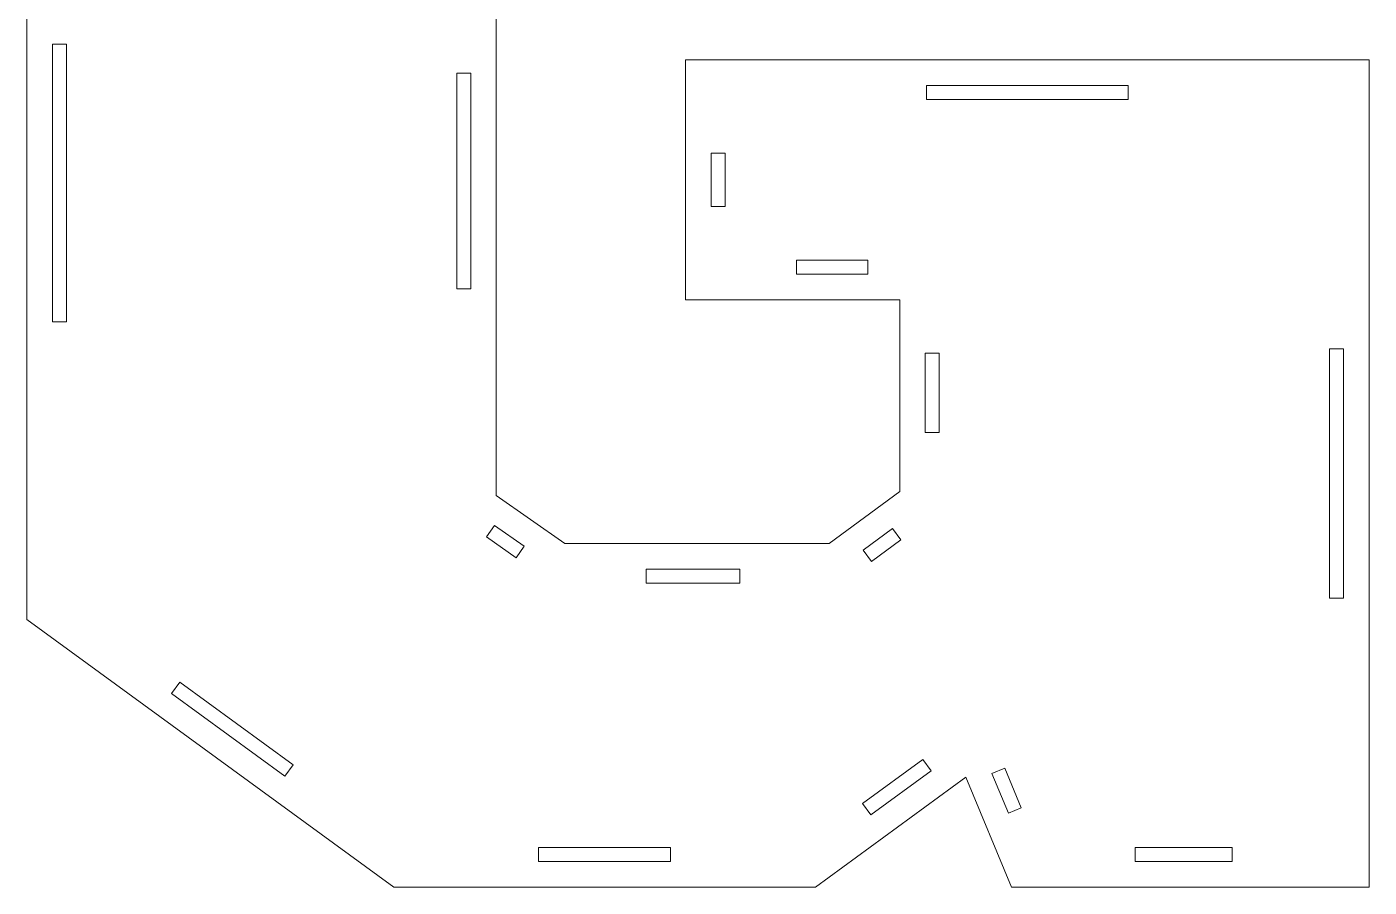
# Model space of a CAD drawing. Header units: centimetres. Extents: x -249 to 275, y -506 to 461.
# Drawn here: x -190.37 to -161.57, y -107.75 to -89.29 of the extents above; entities that cross this region are included whole.
import ezdxf

# ---------------------------------------------------------------- set-up
doc = ezdxf.new("R2010")
doc.units = ezdxf.units.CM
doc.header["$MEASUREMENT"] = 0
doc.layers.add('Capa 1', color=7, linetype='Continuous')

msp = doc.modelspace()

# ---------------------------------------------------------------- linework, layer by layer
at = {"layer": 'Capa 1', "color": 240, "lineweight": 9}
for points, knots in [([(-170.86513, -87.60465), (-170.86513, -87.60465), (-171.64746, -85.11895), (-171.64746, -85.11895), (-171.64746, -85.11895), (-178.88411, -85.11895), (-178.88411, -85.11895), (-178.88411, -85.11895), (-180.3021, -86.10466), (-180.3021, -86.10466), (-180.3021, -86.10466), (-180.3021, -99.34744), (-180.3021, -99.34744), (-180.3021, -99.34744), (-178.83521, -100.376), (-178.83521, -100.376), (-178.83521, -100.376), (-173.16324, -100.376), (-173.16324, -100.376), (-173.16324, -100.376), (-171.64746, -99.26172), (-171.64746, -99.26172), (-171.64746, -99.26172), (-171.64746, -95.14747), (-171.64746, -95.14747), (-171.64746, -95.14747), (-176.24371, -95.14747), (-176.24371, -95.14747), (-176.24371, -95.14747), (-176.24371, -90.00463), (-176.24371, -90.00463), (-176.24371, -90.00463), (-161.57483, -90.00463), (-161.57483, -90.00463), (-161.57483, -90.00463), (-161.57483, -107.7474), (-161.57483, -107.7474), (-161.57483, -107.7474), (-169.25155, -107.7474), (-169.25155, -107.7474), (-169.25155, -107.7474), (-170.22947, -105.39027), (-170.22947, -105.39027), (-170.22947, -105.39027), (-173.45662, -107.7474), (-173.45662, -107.7474), (-173.45662, -107.7474), (-182.50243, -107.7474), (-182.50243, -107.7474), (-182.50243, -107.7474), (-190.37472, -102.00456), (-190.37472, -102.00456), (-190.37472, -102.00456), (-190.37472, -83.2761), (-190.37472, -83.2761), (-190.37472, -83.2761), (-182.8447, -77.79042), (-182.8447, -77.79042), (-182.8447, -77.79042), (-168.27362, -77.74756), (-168.27362, -77.74756), (-168.27362, -77.74756), (-161.57483, -82.59039), (-161.57483, -82.59039), (-161.57483, -82.59039), (-161.57483, -87.60465), (-161.57483, -87.60465), (-161.57483, -87.60465), (-170.86513, -87.60465), (-170.86513, -87.60465)], [0, 0, 0, 0, 0.04347826, 0.04347826, 0.04347826, 0.08695652, 0.08695652, 0.08695652, 0.13043478, 0.13043478, 0.13043478, 0.17391304, 0.17391304, 0.17391304, 0.2173913, 0.2173913, 0.2173913, 0.26086957, 0.26086957, 0.26086957, 0.30434783, 0.30434783, 0.30434783, 0.34782609, 0.34782609, 0.34782609, 0.39130435, 0.39130435, 0.39130435, 0.43478261, 0.43478261, 0.43478261, 0.47826087, 0.47826087, 0.47826087, 0.52173913, 0.52173913, 0.52173913, 0.56521739, 0.56521739, 0.56521739, 0.60869565, 0.60869565, 0.60869565, 0.65217391, 0.65217391, 0.65217391, 0.69565217, 0.69565217, 0.69565217, 0.73913043, 0.73913043, 0.73913043, 0.7826087, 0.7826087, 0.7826087, 0.82608696, 0.82608696, 0.82608696, 0.86956522, 0.86956522, 0.86956522, 0.91304348, 0.91304348, 0.91304348, 0.95652174, 0.95652174, 0.95652174, 1, 1, 1, 1]), ([(-189.52619, -95.61809), (-189.52619, -95.61809), (-189.52619, -89.66292), (-189.52619, -89.66292), (-189.52619, -89.66292), (-189.82619, -89.66292), (-189.82619, -89.66292), (-189.82619, -89.66292), (-189.82619, -95.61809), (-189.82619, -95.61809), (-189.82619, -95.61809), (-189.52619, -95.61809), (-189.52619, -95.61809)], [0, 0, 0, 0, 0.25, 0.25, 0.25, 0.5, 0.5, 0.5, 0.75, 0.75, 0.75, 1, 1, 1, 1]), ([(-181.15063, -90.28846), (-181.15063, -90.28846), (-181.15063, -94.91582), (-181.15063, -94.91582), (-181.15063, -94.91582), (-180.85063, -94.91582), (-180.85063, -94.91582), (-180.85063, -94.91582), (-180.85063, -90.28846), (-180.85063, -90.28846), (-180.85063, -90.28846), (-181.15063, -90.28846), (-181.15063, -90.28846)], [0, 0, 0, 0, 0.25, 0.25, 0.25, 0.5, 0.5, 0.5, 0.75, 0.75, 0.75, 1, 1, 1, 1]), ([(-171.07124, -90.85316), (-171.07124, -90.85316), (-166.7473, -90.85316), (-166.7473, -90.85316), (-166.7473, -90.85316), (-166.7473, -90.55316), (-166.7473, -90.55316), (-166.7473, -90.55316), (-171.07124, -90.55316), (-171.07124, -90.55316), (-171.07124, -90.55316), (-171.07124, -90.85316), (-171.07124, -90.85316)], [0, 0, 0, 0, 0.25, 0.25, 0.25, 0.5, 0.5, 0.5, 0.75, 0.75, 0.75, 1, 1, 1, 1]), ([(-175.39518, -93.15035), (-175.39518, -93.15035), (-175.39518, -92.00175), (-175.39518, -92.00175), (-175.39518, -92.00175), (-175.69518, -92.00175), (-175.69518, -92.00175), (-175.69518, -92.00175), (-175.69518, -93.15035), (-175.69518, -93.15035), (-175.69518, -93.15035), (-175.39518, -93.15035), (-175.39518, -93.15035)], [0, 0, 0, 0, 0.25, 0.25, 0.25, 0.5, 0.5, 0.5, 0.75, 0.75, 0.75, 1, 1, 1, 1]), ([(-172.33101, -94.29894), (-172.33101, -94.29894), (-173.8631, -94.29894), (-173.8631, -94.29894), (-173.8631, -94.29894), (-173.8631, -94.59894), (-173.8631, -94.59894), (-173.8631, -94.59894), (-172.33101, -94.59894), (-172.33101, -94.59894), (-172.33101, -94.59894), (-172.33101, -94.29894), (-172.33101, -94.29894)], [0, 0, 0, 0, 0.25, 0.25, 0.25, 0.5, 0.5, 0.5, 0.75, 0.75, 0.75, 1, 1, 1, 1]), ([(-170.79893, -97.9937), (-170.79893, -97.9937), (-170.79893, -96.29632), (-170.79893, -96.29632), (-170.79893, -96.29632), (-171.09893, -96.29632), (-171.09893, -96.29632), (-171.09893, -96.29632), (-171.09893, -97.9937), (-171.09893, -97.9937), (-171.09893, -97.9937), (-170.79893, -97.9937), (-170.79893, -97.9937)], [0, 0, 0, 0, 0.25, 0.25, 0.25, 0.5, 0.5, 0.5, 0.75, 0.75, 0.75, 1, 1, 1, 1]), ([(-162.42336, -96.20173), (-162.42336, -96.20173), (-162.42336, -101.5503), (-162.42336, -101.5503), (-162.42336, -101.5503), (-162.12336, -101.5503), (-162.12336, -101.5503), (-162.12336, -101.5503), (-162.12336, -96.20173), (-162.12336, -96.20173), (-162.12336, -96.20173), (-162.42336, -96.20173), (-162.42336, -96.20173)], [0, 0, 0, 0, 0.25, 0.25, 0.25, 0.5, 0.5, 0.5, 0.75, 0.75, 0.75, 1, 1, 1, 1]), ([(-180.51511, -100.23442), (-180.51511, -100.23442), (-179.8796, -100.68003), (-179.8796, -100.68003), (-179.8796, -100.68003), (-179.70736, -100.4344), (-179.70736, -100.4344), (-179.70736, -100.4344), (-180.34288, -99.98878), (-180.34288, -99.98878), (-180.34288, -99.98878), (-180.51511, -100.23442), (-180.51511, -100.23442)], [0, 0, 0, 0, 0.25, 0.25, 0.25, 0.5, 0.5, 0.5, 0.75, 0.75, 0.75, 1, 1, 1, 1]), ([(-172.2545, -100.7611), (-172.2545, -100.7611), (-171.62409, -100.29768), (-171.62409, -100.29768), (-171.62409, -100.29768), (-171.80178, -100.05596), (-171.80178, -100.05596), (-171.80178, -100.05596), (-172.43219, -100.51939), (-172.43219, -100.51939), (-172.43219, -100.51939), (-172.2545, -100.7611), (-172.2545, -100.7611)], [0, 0, 0, 0, 0.25, 0.25, 0.25, 0.5, 0.5, 0.5, 0.75, 0.75, 0.75, 1, 1, 1, 1]), ([(-177.08957, -101.22453), (-177.08957, -101.22453), (-175.07609, -101.22453), (-175.07609, -101.22453), (-175.07609, -101.22453), (-175.07609, -100.92453), (-175.07609, -100.92453), (-175.07609, -100.92453), (-177.08957, -100.92453), (-177.08957, -100.92453), (-177.08957, -100.92453), (-177.08957, -101.22453), (-177.08957, -101.22453)], [0, 0, 0, 0, 0.25, 0.25, 0.25, 0.5, 0.5, 0.5, 0.75, 0.75, 0.75, 1, 1, 1, 1]), ([(-184.65928, -105.12366), (-184.65928, -105.12366), (-187.09273, -103.34846), (-187.09273, -103.34846), (-187.09273, -103.34846), (-187.26954, -103.59082), (-187.26954, -103.59082), (-187.26954, -103.59082), (-184.83608, -105.36603), (-184.83608, -105.36603), (-184.83608, -105.36603), (-184.65928, -105.12366), (-184.65928, -105.12366)], [0, 0, 0, 0, 0.25, 0.25, 0.25, 0.5, 0.5, 0.5, 0.75, 0.75, 0.75, 1, 1, 1, 1]), ([(-171.15051, -105.01223), (-171.15051, -105.01223), (-172.44201, -105.95555), (-172.44201, -105.95555), (-172.44201, -105.95555), (-172.26506, -106.19781), (-172.26506, -106.19781), (-172.26506, -106.19781), (-170.97356, -105.25449), (-170.97356, -105.25449), (-170.97356, -105.25449), (-171.15051, -105.01223), (-171.15051, -105.01223)], [0, 0, 0, 0, 0.25, 0.25, 0.25, 0.5, 0.5, 0.5, 0.75, 0.75, 0.75, 1, 1, 1, 1]), ([(-169.03905, -106.04532), (-169.03905, -106.04532), (-169.39316, -105.19177), (-169.39316, -105.19177), (-169.39316, -105.19177), (-169.67026, -105.30674), (-169.67026, -105.30674), (-169.67026, -105.30674), (-169.31614, -106.16028), (-169.31614, -106.16028), (-169.31614, -106.16028), (-169.03905, -106.04532), (-169.03905, -106.04532)], [0, 0, 0, 0, 0.25, 0.25, 0.25, 0.5, 0.5, 0.5, 0.75, 0.75, 0.75, 1, 1, 1, 1]), ([(-176.56428, -106.89887), (-176.56428, -106.89887), (-179.39505, -106.89887), (-179.39505, -106.89887), (-179.39505, -106.89887), (-179.39505, -107.19887), (-179.39505, -107.19887), (-179.39505, -107.19887), (-176.56428, -107.19887), (-176.56428, -107.19887), (-176.56428, -107.19887), (-176.56428, -106.89887), (-176.56428, -106.89887)], [0, 0, 0, 0, 0.25, 0.25, 0.25, 0.5, 0.5, 0.5, 0.75, 0.75, 0.75, 1, 1, 1, 1]), ([(-164.51055, -106.89887), (-164.51055, -106.89887), (-166.59774, -106.89887), (-166.59774, -106.89887), (-166.59774, -106.89887), (-166.59774, -107.19887), (-166.59774, -107.19887), (-166.59774, -107.19887), (-164.51055, -107.19887), (-164.51055, -107.19887), (-164.51055, -107.19887), (-164.51055, -106.89887), (-164.51055, -106.89887)], [0, 0, 0, 0, 0.25, 0.25, 0.25, 0.5, 0.5, 0.5, 0.75, 0.75, 0.75, 1, 1, 1, 1])]:
    msp.add_open_spline(points, degree=3, knots=knots, dxfattribs=at)

doc.saveas('drawing.dxf')
